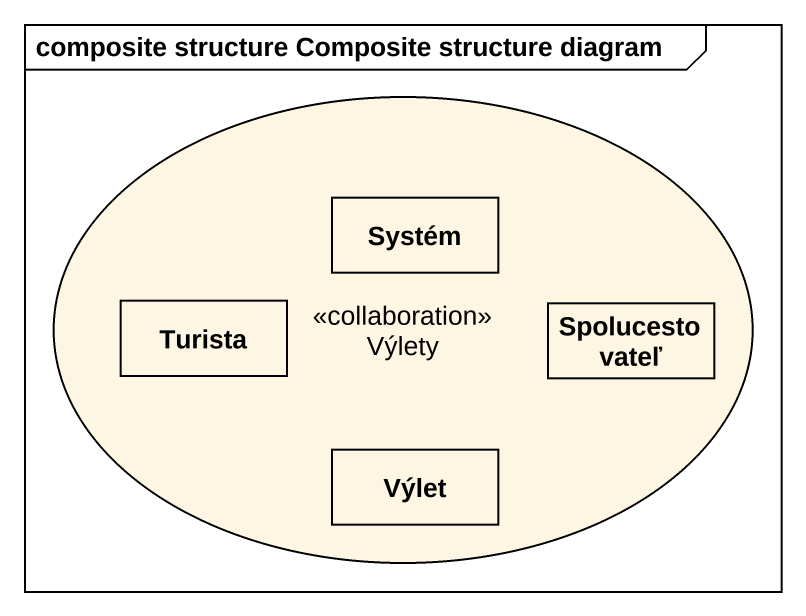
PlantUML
@startuml
mainframe composite structure Composite structure diagram
usecase Výlety <<collaboration>>
rectangle Systém
rectangle Turista
rectangle Spolucestovateľ
rectangle Výlet
Systém -left- Turista
Systém -right- Spolucestovateľ
Systém -- Výlet
Turista -- Výlet
Spolucestovateľ -- Výlet
@enduml
